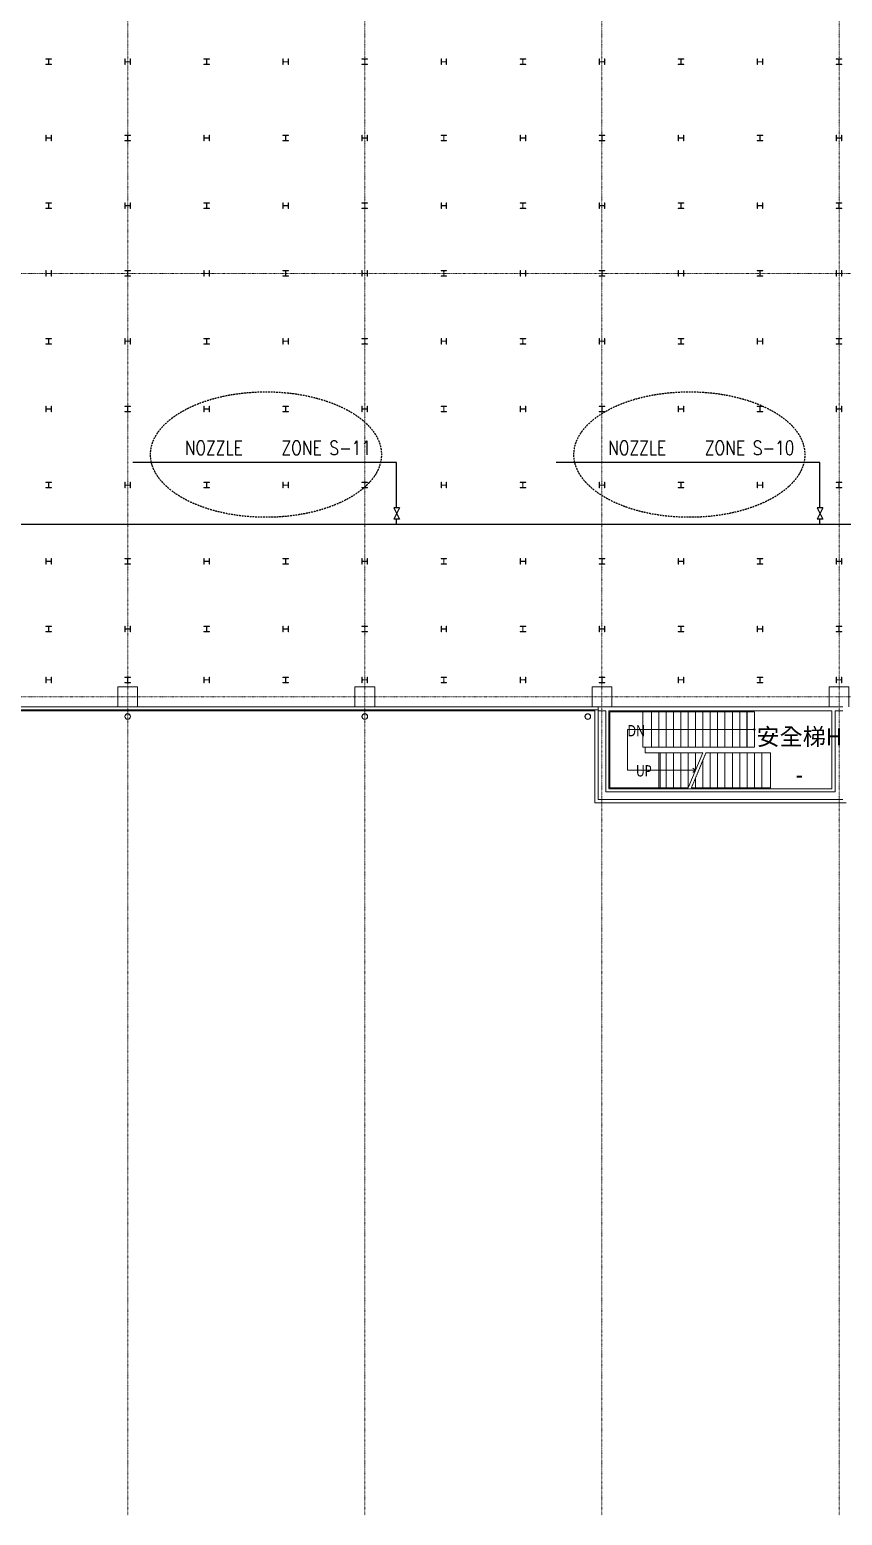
# Model space of a CAD drawing. Extents: x -32000 to 362567, y -29000 to 144214.
# Drawn here: x 48130 to 76915, y -29000 to 23636 of the extents above; entities that cross this region are included whole.
import ezdxf
from ezdxf.enums import TextEntityAlignment as Align

# ---------------------------------------------------------------- set-up
doc = ezdxf.new("R2010")
doc.units = 0
doc.header["$LTSCALE"] = 10
for name, pattern in [('H12PL25$0$JJP_三點線', [0.9, 0.3, -0.15, 0, -0.15, 0, -0.15, 0, -0.15]), ('H12PL25$0$JJP_虛線(退縮線、投影線、地下室範圍、非屬本工程、圖面分區)', [0.45, 0.3, -0.15]), ('H12PL25$0$虛線', [0.846667, 0.423333, -0.423333]), ('XFM1P20-HI FOG-200K$0$HIDDEN', [9.525, 6.35, -3.175])]:
    doc.linetypes.add(name, pattern=pattern)
for name, color, linetype in [('H12PL25$0$A-OBJE-MEP', 252, 'Continuous'), ('H12PL25$0$A-STRS', 252, 'Continuous'), ('H12PL25$0$A-TEXT', 252, 'Continuous'), ('H12PL25$0$A-WALL-EX', 252, 'Continuous'), ('H12PL25$0$A-WALL-IN', 252, 'Continuous'), ('H12PL25$0$A-ZONE', 252, 'Continuous'), ('H12PL25$0$S-COL', 252, 'Continuous'), ('H12PL25$0$S-GRID', 252, 'Continuous'), ('XFM1P20-HI FOG-200K$0$M-CWTR-TEXT', 4, 'Continuous'), ('XFM1P20-HI FOG-200K$0$M-PIPE-CHWR20', 110, 'Continuous'), ('XFM1P20-HI FOG-200K$0$M-PIPE-FITTING', 2, 'Continuous')]:
    doc.layers.add(name, color=color, linetype=linetype)
doc.styles.add('H12PL25$0$Standard', font='', dxfattribs={"width": 0.8})
doc.styles.add('XFM1P20-HI FOG-200K$0$12P7-XCM2P10$0$AA-TXT', font='simplex.shx', dxfattribs={"bigfont": 'china.shx'})
doc.styles.get('H12PL25$0$Standard').set_extended_font_data('Microsoft JhengHei')

# ---------------------------------------------------------------- blocks, each defined once
blk = doc.blocks.new('H12PL25')
at = {"layer": 'H12PL25$0$A-OBJE-MEP', "lineweight": 0, "flags": 128}
for points in [[(51695, -700, 1), (51505, -700, 1)], [(60095, -700, 1), (59905, -700, 1)], [(67995, -700, 1), (67805, -700, 1)]]:
    blk.add_lwpolyline(points, format="xyb", close=True, dxfattribs=at)
at = {"layer": 'H12PL25$0$A-OBJE-MEP', "lineweight": 0}
for centre in [(51600, -700), (60000, -700), (67900, -700)]:
    blk.add_circle(centre, 100, dxfattribs=at)
at = {"layer": 'H12PL25$0$A-STRS', "lineweight": 0}
for p, q in [((68680, -3230), (68680, -530)), ((68680, -530), (69853.32, -530)), ((68680, -3230), (68680, -530)), ((68680, -530), (70160, -530)), ((69853.32, -530), (70160, -530)), ((70160, -530), (73800, -530)), ((70160, -530), (70160, -1780)), ((70160, -530), (70160, -1780)), ((70160, -530), (70160, -1780)), ((70160, -1780), (70160, -530)), ((70160, -530), (70420, -530)), ((70160, -530), (70160, -1780)), ((70420, -530), (70420, -1780)), ((70420, -1780), (70420, -530)), ((70420, -530), (70680, -530)), ((70420, -530), (70420, -1780)), ((70680, -530), (70680, -1780)), ((70680, -1780), (70680, -530)), ((70680, -530), (70940, -530)), ((70680, -530), (70680, -1780)), ((70940, -530), (70940, -1780)), ((70940, -1780), (70940, -530)), ((70940, -530), (71200, -530)), ((70940, -530), (70940, -1780)), ((71200, -530), (71200, -1780)), ((71200, -1780), (71200, -530)), ((71200, -530), (71460, -530)), ((71200, -530), (71200, -1780)), ((71460, -530), (71460, -1780)), ((71460, -1780), (71460, -530)), ((71460, -530), (71720, -530)), ((71460, -530), (71460, -1780)), ((71720, -530), (71720, -1780)), ((71720, -1780), (71720, -530)), ((71720, -530), (71980, -530)), ((71720, -530), (71720, -1780)), ((71980, -530), (71980, -1780)), ((71980, -1780), (71980, -530)), ((71980, -530), (72240, -530)), ((71980, -530), (71980, -1780)), ((72240, -530), (72240, -1780)), ((72240, -1780), (72240, -530)), ((72240, -530), (72500, -530)), ((72240, -530), (72240, -1780)), ((72500, -530), (72500, -1780)), ((72500, -1780), (72500, -530)), ((72500, -530), (72760, -530)), ((72500, -530), (72500, -1780)), ((72760, -530), (72760, -1780)), ((72760, -1780), (72760, -530)), ((72760, -530), (73020, -530)), ((72760, -530), (72760, -1780)), ((73020, -530), (73020, -1780)), ((73020, -1780), (73020, -530)), ((73020, -530), (73280, -530)), ((73020, -530), (73020, -1780)), ((73280, -530), (73280, -1780)), ((73280, -1780), (73280, -530)), ((73280, -530), (73540, -530)), ((73280, -530), (73280, -1780)), ((73540, -530), (73540, -1780)), ((73540, -1780), (73540, -530)), ((73540, -530), (73800, -530)), ((73540, -530), (73540, -1780)), ((73800, -530), (73800, -1780)), ((73800, -530), (73800, -1780)), ((70160, -1155), (69305, -1155)), ((69305, -1155), (69305, -2605)), ((73540, -1155), (70160, -1155)), ((73800, -1155), (73540, -1155)), ((70160, -1780), (69930, -1780)), ((69930, -1780), (69930, -1980)), ((70160, -1780), (69930, -1780)), ((69930, -1780), (69930, -1980)), ((69930, -1980), (70420, -1980)), ((69930, -1980), (70420, -1980)), ((73800, -1780), (70160, -1780)), ((70420, -1780), (70160, -1780)), ((70680, -1780), (70420, -1780)), ((70420, -1980), (71980, -1980)), ((70420, -3230), (70420, -1980)), ((70420, -3230), (70420, -1980)), ((70420, -1980), (70420, -3230)), ((70420, -3230), (70420, -1980)), ((70420, -1980), (70680, -1980)), ((70940, -1780), (70680, -1780)), ((70680, -3230), (70680, -1980)), ((70680, -1980), (70680, -3230)), ((70680, -3230), (70680, -1980)), ((70680, -1980), (70940, -1980)), ((71200, -1780), (70940, -1780)), ((70940, -3230), (70940, -1980)), ((70940, -1980), (70940, -3230)), ((70940, -3230), (70940, -1980)), ((70940, -1980), (71200, -1980)), ((71460, -1780), (71200, -1780)), ((71200, -3230), (71200, -1980)), ((71200, -1980), (71200, -3230)), ((71200, -3230), (71200, -1980)), ((71200, -1980), (71460, -1980)), ((71720, -1780), (71460, -1780)), ((71460, -3230), (71460, -1980)), ((71460, -1980), (71460, -3230)), ((71460, -3230), (71460, -1980)), ((71460, -1980), (71720, -1980)), ((71460, -3230), (71980, -1980)), ((71980, -1780), (71720, -1780)), ((71720, -2605), (71720, -1980)), ((71720, -1980), (71720, -2605)), ((71720, -2605), (71720, -1980)), ((71720, -1980), (71980, -1980)), ((72240, -1780), (71980, -1780)), ((72500, -1780), (72240, -1780)), ((72760, -1780), (72500, -1780)), ((73020, -1780), (72760, -1780)), ((73280, -1780), (73020, -1780)), ((73540, -1780), (73280, -1780)), ((73800, -1780), (73540, -1780)), ((69305, -2605), (70420, -2605)), ((70420, -2605), (71720, -2605)), ((71620, -2530), (71720, -2605)), ((71720, -2605), (71620, -2680)), ((70420, -3230), (68680, -3230)), ((70420, -3230), (68680, -3230)), ((71460, -3230), (70420, -3230)), ((70680, -3230), (70420, -3230)), ((70940, -3230), (70680, -3230)), ((71200, -3230), (70940, -3230)), ((71460, -3230), (71200, -3230))]:
    blk.add_line(p, q, dxfattribs=at)
at = {"layer": 'H12PL25$0$A-STRS', "linetype": 'H12PL25$0$JJP_虛線(退縮線、投影線、地下室範圍、非屬本工程、圖面分區)', "lineweight": 0}
for p, q in [((69853.32, -1780), (69853.32, -530)), ((73535.65, -1780), (73535.65, -530)), ((69930, -1780), (69853.32, -1780)), ((70466.68, -3230), (70466.68, -1980)), ((71568.31, -3230), (72088.31, -1980)), ((72088.31, -1980), (72240, -1980)), ((72240, -3230), (72240, -1980)), ((72240, -1980), (72240, -3230)), ((72240, -3230), (72240, -1980)), ((72240, -1980), (72500, -1980)), ((72500, -3230), (72500, -1980)), ((72500, -1980), (72500, -3230)), ((72500, -3230), (72500, -1980)), ((72500, -1980), (72760, -1980)), ((72760, -3230), (72760, -1980)), ((72760, -1980), (72760, -3230)), ((72760, -3230), (72760, -1980)), ((72760, -1980), (73020, -1980)), ((73020, -3230), (73020, -1980)), ((73020, -1980), (73020, -3230)), ((73020, -3230), (73020, -1980)), ((73020, -1980), (73280, -1980)), ((73280, -3230), (73280, -1980)), ((73280, -1980), (73280, -3230)), ((73280, -3230), (73280, -1980)), ((73280, -1980), (73540, -1980)), ((73540, -3230), (73540, -1980)), ((73540, -1980), (73540, -3230)), ((73540, -3230), (73540, -1980)), ((73540, -1980), (73800, -1980)), ((73800, -3230), (73800, -1980)), ((73800, -1980), (73800, -3230)), ((73800, -3230), (73800, -1980)), ((73800, -1980), (74060, -1980)), ((74060, -1980), (74366.68, -1980)), ((74060, -3230), (74060, -1980)), ((74060, -1980), (74060, -3230)), ((74366.68, -1980), (74366.68, -3230)), ((71980, -3230), (71980, -2240.36)), ((71980, -2240.36), (71980, -3230)), ((71980, -3230), (71980, -2240.36)), ((71720, -3230), (71720, -2865.36)), ((71720, -2865.36), (71720, -3230)), ((71720, -3230), (71720, -2865.36)), ((71720, -3230), (71568.31, -3230)), ((71980, -3230), (71720, -3230)), ((72240, -3230), (71980, -3230)), ((72500, -3230), (72240, -3230)), ((72760, -3230), (72500, -3230)), ((73020, -3230), (72760, -3230)), ((73280, -3230), (73020, -3230)), ((73540, -3230), (73280, -3230)), ((73800, -3230), (73540, -3230)), ((74060, -3230), (73800, -3230)), ((74366.68, -3230), (74060, -3230))]:
    blk.add_line(p, q, dxfattribs=at)
at = {"layer": 'H12PL25$0$A-STRS', "linetype": 'H12PL25$0$虛線', "lineweight": 0}
for p, q in [((72088.31, -1980), (74060, -1980)), ((74060, -3230), (71568.31, -3230))]:
    blk.add_line(p, q, dxfattribs=at)
at = {"layer": 'H12PL25$0$A-STRS', "lineweight": 0, "flags": 128}
blk.add_lwpolyline([(73800, -1180, -1), (73800, -1130, -1)], format="xyb", close=True, dxfattribs=at)
at = {"layer": 'H12PL25$0$A-WALL-EX', "lineweight": 0}
for p, q in [((68150, -465), (18000, -465)), ((68270, -350), (68150, -350)), ((68270, -350), (68150, -350)), ((68150, -465), (68270, -465)), ((68150, -465), (68270, -465)), ((68270, -465), (68270, -350))]:
    blk.add_line(p, q, dxfattribs=at)
at = {"layer": 'H12PL25$0$A-WALL-EX', "lineweight": 0, "flags": 128}
for points in [[(68150, -350), (18000, -350)], [(18000, -500), (68150, -500)], [(18000, -500), (68150, -500)], [(18000, -500), (68150, -500)], [(18000, -500), (68150, -500)], [(68150, -350), (68270, -350)], [(68150, -500), (68150, -465)], [(68150, -465), (68150, -3640)], [(68270, -3640), (68270, -350)], [(68150, -3760), (68150, -3640)], [(76930, -3640), (68270, -3640)], [(68150, -3760), (77050, -3760)]]:
    blk.add_lwpolyline(points, dxfattribs=at)
at = {"layer": 'H12PL25$0$A-WALL-IN', "lineweight": 0, "flags": 128}
for points in [[(68270, -350), (68270, -500)], [(68270, -500), (68537, -500)], [(68537, -500), (68537, -3372.5)], [(68650, -3259.5), (68650, -500)], [(68650, -500), (76549.5, -500)], [(76450, -350), (68750, -350)], [(76549.5, -500), (76549.5, -3259.5)], [(76662.5, -3372.5), (76662.5, -500)], [(76662.5, -500), (76930, -500)], [(68537, -3372.5), (68650, -3372.5)], [(76549.5, -3259.5), (68650, -3259.5)], [(68650, -3372.5), (76549.5, -3372.5)], [(76662.5, -3372.5), (76549.5, -3372.5)]]:
    blk.add_lwpolyline(points, dxfattribs=at)
at = {"layer": 'H12PL25$0$S-COL', "lineweight": 0, "flags": 128}
for points in [[(48900, 22400), (48900, 22412), (48817, 22412, -0.41421356), (48804, 22425), (48804, 22575, -0.41421356), (48817, 22588), (48900, 22588), (48900, 22600), (48700, 22600), (48700, 22588), (48783, 22588, -0.41421356), (48796, 22575), (48796, 22425, -0.41421356), (48783, 22412), (48700, 22412), (48700, 22400)], [(51700, 22600), (51688, 22600), (51688, 22517, -0.41421356), (51675, 22504), (51525, 22504, -0.41421356), (51512, 22517), (51512, 22600), (51500, 22600), (51500, 22400), (51512, 22400), (51512, 22483, -0.41421356), (51525, 22496), (51675, 22496, -0.41421356), (51688, 22483), (51688, 22400), (51700, 22400)], [(54500, 22400), (54500, 22412), (54417, 22412, -0.41421356), (54404, 22425), (54404, 22575, -0.41421356), (54417, 22588), (54500, 22588), (54500, 22600), (54300, 22600), (54300, 22588), (54383, 22588, -0.41421356), (54396, 22575), (54396, 22425, -0.41421356), (54383, 22412), (54300, 22412), (54300, 22400)], [(57300, 22600), (57288, 22600), (57288, 22517, -0.41421356), (57275, 22504), (57125, 22504, -0.41421356), (57112, 22517), (57112, 22600), (57100, 22600), (57100, 22400), (57112, 22400), (57112, 22483, -0.41421356), (57125, 22496), (57275, 22496, -0.41421356), (57288, 22483), (57288, 22400), (57300, 22400)], [(60100, 22400), (60100, 22412), (60017, 22412, -0.41421356), (60004, 22425), (60004, 22575, -0.41421356), (60017, 22588), (60100, 22588), (60100, 22600), (59900, 22600), (59900, 22588), (59983, 22588, -0.41421356), (59996, 22575), (59996, 22425, -0.41421356), (59983, 22412), (59900, 22412), (59900, 22400)], [(62900, 22600), (62888, 22600), (62888, 22517, -0.41421356), (62875, 22504), (62725, 22504, -0.41421356), (62712, 22517), (62712, 22600), (62700, 22600), (62700, 22400), (62712, 22400), (62712, 22483, -0.41421356), (62725, 22496), (62875, 22496, -0.41421356), (62888, 22483), (62888, 22400), (62900, 22400)], [(65700, 22400), (65700, 22412), (65617, 22412, -0.41421356), (65604, 22425), (65604, 22575, -0.41421356), (65617, 22588), (65700, 22588), (65700, 22600), (65500, 22600), (65500, 22588), (65583, 22588, -0.41421356), (65596, 22575), (65596, 22425, -0.41421356), (65583, 22412), (65500, 22412), (65500, 22400)], [(68500, 22600), (68488, 22600), (68488, 22517, -0.41421356), (68475, 22504), (68325, 22504, -0.41421356), (68312, 22517), (68312, 22600), (68300, 22600), (68300, 22400), (68312, 22400), (68312, 22483, -0.41421356), (68325, 22496), (68475, 22496, -0.41421356), (68488, 22483), (68488, 22400), (68500, 22400)], [(71300, 22400), (71300, 22412), (71217, 22412, -0.41421356), (71204, 22425), (71204, 22575, -0.41421356), (71217, 22588), (71300, 22588), (71300, 22600), (71100, 22600), (71100, 22588), (71183, 22588, -0.41421356), (71196, 22575), (71196, 22425, -0.41421356), (71183, 22412), (71100, 22412), (71100, 22400)], [(74100, 22600), (74088, 22600), (74088, 22517, -0.41421356), (74075, 22504), (73925, 22504, -0.41421356), (73912, 22517), (73912, 22600), (73900, 22600), (73900, 22400), (73912, 22400), (73912, 22483, -0.41421356), (73925, 22496), (74075, 22496, -0.41421356), (74088, 22483), (74088, 22400), (74100, 22400)], [(76900, 22400), (76900, 22412), (76817, 22412, -0.41421356), (76804, 22425), (76804, 22575, -0.41421356), (76817, 22588), (76900, 22588), (76900, 22600), (76700, 22600), (76700, 22588), (76783, 22588, -0.41421356), (76796, 22575), (76796, 22425, -0.41421356), (76783, 22412), (76700, 22412), (76700, 22400)], [(48900, 19900), (48888, 19900), (48888, 19817, -0.41421356), (48875, 19804), (48725, 19804, -0.41421356), (48712, 19817), (48712, 19900), (48700, 19900), (48700, 19700), (48712, 19700), (48712, 19783, -0.41421356), (48725, 19796), (48875, 19796, -0.41421356), (48888, 19783), (48888, 19700), (48900, 19700)], [(51700, 19700), (51700, 19712), (51617, 19712, -0.41421356), (51604, 19725), (51604, 19875, -0.41421356), (51617, 19888), (51700, 19888), (51700, 19900), (51500, 19900), (51500, 19888), (51583, 19888, -0.41421356), (51596, 19875), (51596, 19725, -0.41421356), (51583, 19712), (51500, 19712), (51500, 19700)], [(54500, 19900), (54488, 19900), (54488, 19817, -0.41421356), (54475, 19804), (54325, 19804, -0.41421356), (54312, 19817), (54312, 19900), (54300, 19900), (54300, 19700), (54312, 19700), (54312, 19783, -0.41421356), (54325, 19796), (54475, 19796, -0.41421356), (54488, 19783), (54488, 19700), (54500, 19700)], [(57300, 19700), (57300, 19712), (57217, 19712, -0.41421356), (57204, 19725), (57204, 19875, -0.41421356), (57217, 19888), (57300, 19888), (57300, 19900), (57100, 19900), (57100, 19888), (57183, 19888, -0.41421356), (57196, 19875), (57196, 19725, -0.41421356), (57183, 19712), (57100, 19712), (57100, 19700)], [(60100, 19900), (60088, 19900), (60088, 19817, -0.41421356), (60075, 19804), (59925, 19804, -0.41421356), (59912, 19817), (59912, 19900), (59900, 19900), (59900, 19700), (59912, 19700), (59912, 19783, -0.41421356), (59925, 19796), (60075, 19796, -0.41421356), (60088, 19783), (60088, 19700), (60100, 19700)], [(62900, 19700), (62900, 19712), (62817, 19712, -0.41421356), (62804, 19725), (62804, 19875, -0.41421356), (62817, 19888), (62900, 19888), (62900, 19900), (62700, 19900), (62700, 19888), (62783, 19888, -0.41421356), (62796, 19875), (62796, 19725, -0.41421356), (62783, 19712), (62700, 19712), (62700, 19700)], [(65700, 19900), (65688, 19900), (65688, 19817, -0.41421356), (65675, 19804), (65525, 19804, -0.41421356), (65512, 19817), (65512, 19900), (65500, 19900), (65500, 19700), (65512, 19700), (65512, 19783, -0.41421356), (65525, 19796), (65675, 19796, -0.41421356), (65688, 19783), (65688, 19700), (65700, 19700)], [(68500, 19700), (68500, 19712), (68417, 19712, -0.41421356), (68404, 19725), (68404, 19875, -0.41421356), (68417, 19888), (68500, 19888), (68500, 19900), (68300, 19900), (68300, 19888), (68383, 19888, -0.41421356), (68396, 19875), (68396, 19725, -0.41421356), (68383, 19712), (68300, 19712), (68300, 19700)], [(71300, 19900), (71288, 19900), (71288, 19817, -0.41421356), (71275, 19804), (71125, 19804, -0.41421356), (71112, 19817), (71112, 19900), (71100, 19900), (71100, 19700), (71112, 19700), (71112, 19783, -0.41421356), (71125, 19796), (71275, 19796, -0.41421356), (71288, 19783), (71288, 19700), (71300, 19700)], [(74100, 19700), (74100, 19712), (74017, 19712, -0.41421356), (74004, 19725), (74004, 19875, -0.41421356), (74017, 19888), (74100, 19888), (74100, 19900), (73900, 19900), (73900, 19888), (73983, 19888, -0.41421356), (73996, 19875), (73996, 19725, -0.41421356), (73983, 19712), (73900, 19712), (73900, 19700)], [(76900, 19900), (76888, 19900), (76888, 19817, -0.41421356), (76875, 19804), (76725, 19804, -0.41421356), (76712, 19817), (76712, 19900), (76700, 19900), (76700, 19700), (76712, 19700), (76712, 19783, -0.41421356), (76725, 19796), (76875, 19796, -0.41421356), (76888, 19783), (76888, 19700), (76900, 19700)], [(48900, 17300), (48900, 17312), (48817, 17312, -0.41421356), (48804, 17325), (48804, 17475, -0.41421356), (48817, 17488), (48900, 17488), (48900, 17500), (48700, 17500), (48700, 17488), (48783, 17488, -0.41421356), (48796, 17475), (48796, 17325, -0.41421356), (48783, 17312), (48700, 17312), (48700, 17300)], [(51700, 17500), (51688, 17500), (51688, 17417, -0.41421356), (51675, 17404), (51525, 17404, -0.41421356), (51512, 17417), (51512, 17500), (51500, 17500), (51500, 17300), (51512, 17300), (51512, 17383, -0.41421356), (51525, 17396), (51675, 17396, -0.41421356), (51688, 17383), (51688, 17300), (51700, 17300)], [(54500, 17300), (54500, 17312), (54417, 17312, -0.41421356), (54404, 17325), (54404, 17475, -0.41421356), (54417, 17488), (54500, 17488), (54500, 17500), (54300, 17500), (54300, 17488), (54383, 17488, -0.41421356), (54396, 17475), (54396, 17325, -0.41421356), (54383, 17312), (54300, 17312), (54300, 17300)], [(57300, 17500), (57288, 17500), (57288, 17417, -0.41421356), (57275, 17404), (57125, 17404, -0.41421356), (57112, 17417), (57112, 17500), (57100, 17500), (57100, 17300), (57112, 17300), (57112, 17383, -0.41421356), (57125, 17396), (57275, 17396, -0.41421356), (57288, 17383), (57288, 17300), (57300, 17300)], [(60100, 17300), (60100, 17312), (60017, 17312, -0.41421356), (60004, 17325), (60004, 17475, -0.41421356), (60017, 17488), (60100, 17488), (60100, 17500), (59900, 17500), (59900, 17488), (59983, 17488, -0.41421356), (59996, 17475), (59996, 17325, -0.41421356), (59983, 17312), (59900, 17312), (59900, 17300)], [(62900, 17500), (62888, 17500), (62888, 17417, -0.41421356), (62875, 17404), (62725, 17404, -0.41421356), (62712, 17417), (62712, 17500), (62700, 17500), (62700, 17300), (62712, 17300), (62712, 17383, -0.41421356), (62725, 17396), (62875, 17396, -0.41421356), (62888, 17383), (62888, 17300), (62900, 17300)], [(65700, 17300), (65700, 17312), (65617, 17312, -0.41421356), (65604, 17325), (65604, 17475, -0.41421356), (65617, 17488), (65700, 17488), (65700, 17500), (65500, 17500), (65500, 17488), (65583, 17488, -0.41421356), (65596, 17475), (65596, 17325, -0.41421356), (65583, 17312), (65500, 17312), (65500, 17300)], [(68500, 17500), (68488, 17500), (68488, 17417, -0.41421356), (68475, 17404), (68325, 17404, -0.41421356), (68312, 17417), (68312, 17500), (68300, 17500), (68300, 17300), (68312, 17300), (68312, 17383, -0.41421356), (68325, 17396), (68475, 17396, -0.41421356), (68488, 17383), (68488, 17300), (68500, 17300)], [(71300, 17300), (71300, 17312), (71217, 17312, -0.41421356), (71204, 17325), (71204, 17475, -0.41421356), (71217, 17488), (71300, 17488), (71300, 17500), (71100, 17500), (71100, 17488), (71183, 17488, -0.41421356), (71196, 17475), (71196, 17325, -0.41421356), (71183, 17312), (71100, 17312), (71100, 17300)], [(74100, 17500), (74088, 17500), (74088, 17417, -0.41421356), (74075, 17404), (73925, 17404, -0.41421356), (73912, 17417), (73912, 17500), (73900, 17500), (73900, 17300), (73912, 17300), (73912, 17383, -0.41421356), (73925, 17396), (74075, 17396, -0.41421356), (74088, 17383), (74088, 17300), (74100, 17300)], [(76900, 17300), (76900, 17312), (76817, 17312, -0.41421356), (76804, 17325), (76804, 17475, -0.41421356), (76817, 17488), (76900, 17488), (76900, 17500), (76700, 17500), (76700, 17488), (76783, 17488, -0.41421356), (76796, 17475), (76796, 17325, -0.41421356), (76783, 17312), (76700, 17312), (76700, 17300)], [(48900, 15100), (48888, 15100), (48888, 15017, -0.41421356), (48875, 15004), (48725, 15004, -0.41421356), (48712, 15017), (48712, 15100), (48700, 15100), (48700, 14900), (48712, 14900), (48712, 14983, -0.41421356), (48725, 14996), (48875, 14996, -0.41421356), (48888, 14983), (48888, 14900), (48900, 14900)], [(51700, 14900), (51700, 14912), (51617, 14912, -0.41421356), (51604, 14925), (51604, 15075, -0.41421356), (51617, 15088), (51700, 15088), (51700, 15100), (51500, 15100), (51500, 15088), (51583, 15088, -0.41421356), (51596, 15075), (51596, 14925, -0.41421356), (51583, 14912), (51500, 14912), (51500, 14900)], [(54500, 15100), (54488, 15100), (54488, 15017, -0.41421356), (54475, 15004), (54325, 15004, -0.41421356), (54312, 15017), (54312, 15100), (54300, 15100), (54300, 14900), (54312, 14900), (54312, 14983, -0.41421356), (54325, 14996), (54475, 14996, -0.41421356), (54488, 14983), (54488, 14900), (54500, 14900)], [(57300, 14900), (57300, 14912), (57217, 14912, -0.41421356), (57204, 14925), (57204, 15075, -0.41421356), (57217, 15088), (57300, 15088), (57300, 15100), (57100, 15100), (57100, 15088), (57183, 15088, -0.41421356), (57196, 15075), (57196, 14925, -0.41421356), (57183, 14912), (57100, 14912), (57100, 14900)], [(60100, 15100), (60088, 15100), (60088, 15017, -0.41421356), (60075, 15004), (59925, 15004, -0.41421356), (59912, 15017), (59912, 15100), (59900, 15100), (59900, 14900), (59912, 14900), (59912, 14983, -0.41421356), (59925, 14996), (60075, 14996, -0.41421356), (60088, 14983), (60088, 14900), (60100, 14900)], [(62900, 14900), (62900, 14912), (62817, 14912, -0.41421356), (62804, 14925), (62804, 15075, -0.41421356), (62817, 15088), (62900, 15088), (62900, 15100), (62700, 15100), (62700, 15088), (62783, 15088, -0.41421356), (62796, 15075), (62796, 14925, -0.41421356), (62783, 14912), (62700, 14912), (62700, 14900)], [(65700, 15100), (65688, 15100), (65688, 15017, -0.41421356), (65675, 15004), (65525, 15004, -0.41421356), (65512, 15017), (65512, 15100), (65500, 15100), (65500, 14900), (65512, 14900), (65512, 14983, -0.41421356), (65525, 14996), (65675, 14996, -0.41421356), (65688, 14983), (65688, 14900), (65700, 14900)], [(68500, 14900), (68500, 14912), (68417, 14912, -0.41421356), (68404, 14925), (68404, 15075, -0.41421356), (68417, 15088), (68500, 15088), (68500, 15100), (68300, 15100), (68300, 15088), (68383, 15088, -0.41421356), (68396, 15075), (68396, 14925, -0.41421356), (68383, 14912), (68300, 14912), (68300, 14900)], [(71300, 15100), (71288, 15100), (71288, 15017, -0.41421356), (71275, 15004), (71125, 15004, -0.41421356), (71112, 15017), (71112, 15100), (71100, 15100), (71100, 14900), (71112, 14900), (71112, 14983, -0.41421356), (71125, 14996), (71275, 14996, -0.41421356), (71288, 14983), (71288, 14900), (71300, 14900)], [(74100, 14900), (74100, 14912), (74017, 14912, -0.41421356), (74004, 14925), (74004, 15075, -0.41421356), (74017, 15088), (74100, 15088), (74100, 15100), (73900, 15100), (73900, 15088), (73983, 15088, -0.41421356), (73996, 15075), (73996, 14925, -0.41421356), (73983, 14912), (73900, 14912), (73900, 14900)], [(76900, 15100), (76888, 15100), (76888, 15017, -0.41421356), (76875, 15004), (76725, 15004, -0.41421356), (76712, 15017), (76712, 15100), (76700, 15100), (76700, 14900), (76712, 14900), (76712, 14983, -0.41421356), (76725, 14996), (76875, 14996, -0.41421356), (76888, 14983), (76888, 14900), (76900, 14900)], [(48900, 12500), (48900, 12512), (48817, 12512, -0.41421356), (48804, 12525), (48804, 12675, -0.41421356), (48817, 12688), (48900, 12688), (48900, 12700), (48700, 12700), (48700, 12688), (48783, 12688, -0.41421356), (48796, 12675), (48796, 12525, -0.41421356), (48783, 12512), (48700, 12512), (48700, 12500)], [(51700, 12700), (51688, 12700), (51688, 12617, -0.41421356), (51675, 12604), (51525, 12604, -0.41421356), (51512, 12617), (51512, 12700), (51500, 12700), (51500, 12500), (51512, 12500), (51512, 12583, -0.41421356), (51525, 12596), (51675, 12596, -0.41421356), (51688, 12583), (51688, 12500), (51700, 12500)], [(54500, 12500), (54500, 12512), (54417, 12512, -0.41421356), (54404, 12525), (54404, 12675, -0.41421356), (54417, 12688), (54500, 12688), (54500, 12700), (54300, 12700), (54300, 12688), (54383, 12688, -0.41421356), (54396, 12675), (54396, 12525, -0.41421356), (54383, 12512), (54300, 12512), (54300, 12500)], [(57300, 12700), (57288, 12700), (57288, 12617, -0.41421356), (57275, 12604), (57125, 12604, -0.41421356), (57112, 12617), (57112, 12700), (57100, 12700), (57100, 12500), (57112, 12500), (57112, 12583, -0.41421356), (57125, 12596), (57275, 12596, -0.41421356), (57288, 12583), (57288, 12500), (57300, 12500)], [(60100, 12500), (60100, 12512), (60017, 12512, -0.41421356), (60004, 12525), (60004, 12675, -0.41421356), (60017, 12688), (60100, 12688), (60100, 12700), (59900, 12700), (59900, 12688), (59983, 12688, -0.41421356), (59996, 12675), (59996, 12525, -0.41421356), (59983, 12512), (59900, 12512), (59900, 12500)], [(62900, 12700), (62888, 12700), (62888, 12617, -0.41421356), (62875, 12604), (62725, 12604, -0.41421356), (62712, 12617), (62712, 12700), (62700, 12700), (62700, 12500), (62712, 12500), (62712, 12583, -0.41421356), (62725, 12596), (62875, 12596, -0.41421356), (62888, 12583), (62888, 12500), (62900, 12500)], [(65700, 12500), (65700, 12512), (65617, 12512, -0.41421356), (65604, 12525), (65604, 12675, -0.41421356), (65617, 12688), (65700, 12688), (65700, 12700), (65500, 12700), (65500, 12688), (65583, 12688, -0.41421356), (65596, 12675), (65596, 12525, -0.41421356), (65583, 12512), (65500, 12512), (65500, 12500)], [(68500, 12700), (68488, 12700), (68488, 12617, -0.41421356), (68475, 12604), (68325, 12604, -0.41421356), (68312, 12617), (68312, 12700), (68300, 12700), (68300, 12500), (68312, 12500), (68312, 12583, -0.41421356), (68325, 12596), (68475, 12596, -0.41421356), (68488, 12583), (68488, 12500), (68500, 12500)], [(71300, 12500), (71300, 12512), (71217, 12512, -0.41421356), (71204, 12525), (71204, 12675, -0.41421356), (71217, 12688), (71300, 12688), (71300, 12700), (71100, 12700), (71100, 12688), (71183, 12688, -0.41421356), (71196, 12675), (71196, 12525, -0.41421356), (71183, 12512), (71100, 12512), (71100, 12500)], [(74100, 12700), (74088, 12700), (74088, 12617, -0.41421356), (74075, 12604), (73925, 12604, -0.41421356), (73912, 12617), (73912, 12700), (73900, 12700), (73900, 12500), (73912, 12500), (73912, 12583, -0.41421356), (73925, 12596), (74075, 12596, -0.41421356), (74088, 12583), (74088, 12500), (74100, 12500)], [(76900, 12500), (76900, 12512), (76817, 12512, -0.41421356), (76804, 12525), (76804, 12675, -0.41421356), (76817, 12688), (76900, 12688), (76900, 12700), (76700, 12700), (76700, 12688), (76783, 12688, -0.41421356), (76796, 12675), (76796, 12525, -0.41421356), (76783, 12512), (76700, 12512), (76700, 12500)], [(48900, 10300), (48888, 10300), (48888, 10217, -0.41421356), (48875, 10204), (48725, 10204, -0.41421356), (48712, 10217), (48712, 10300), (48700, 10300), (48700, 10100), (48712, 10100), (48712, 10183, -0.41421356), (48725, 10196), (48875, 10196, -0.41421356), (48888, 10183), (48888, 10100), (48900, 10100)], [(51700, 10100), (51700, 10112), (51617, 10112, -0.41421356), (51604, 10125), (51604, 10275, -0.41421356), (51617, 10288), (51700, 10288), (51700, 10300), (51500, 10300), (51500, 10288), (51583, 10288, -0.41421356), (51596, 10275), (51596, 10125, -0.41421356), (51583, 10112), (51500, 10112), (51500, 10100)], [(54500, 10300), (54488, 10300), (54488, 10217, -0.41421356), (54475, 10204), (54325, 10204, -0.41421356), (54312, 10217), (54312, 10300), (54300, 10300), (54300, 10100), (54312, 10100), (54312, 10183, -0.41421356), (54325, 10196), (54475, 10196, -0.41421356), (54488, 10183), (54488, 10100), (54500, 10100)], [(57300, 10100), (57300, 10112), (57217, 10112, -0.41421356), (57204, 10125), (57204, 10275, -0.41421356), (57217, 10288), (57300, 10288), (57300, 10300), (57100, 10300), (57100, 10288), (57183, 10288, -0.41421356), (57196, 10275), (57196, 10125, -0.41421356), (57183, 10112), (57100, 10112), (57100, 10100)], [(60100, 10300), (60088, 10300), (60088, 10217, -0.41421356), (60075, 10204), (59925, 10204, -0.41421356), (59912, 10217), (59912, 10300), (59900, 10300), (59900, 10100), (59912, 10100), (59912, 10183, -0.41421356), (59925, 10196), (60075, 10196, -0.41421356), (60088, 10183), (60088, 10100), (60100, 10100)], [(62900, 10100), (62900, 10112), (62817, 10112, -0.41421356), (62804, 10125), (62804, 10275, -0.41421356), (62817, 10288), (62900, 10288), (62900, 10300), (62700, 10300), (62700, 10288), (62783, 10288, -0.41421356), (62796, 10275), (62796, 10125, -0.41421356), (62783, 10112), (62700, 10112), (62700, 10100)], [(65700, 10300), (65688, 10300), (65688, 10217, -0.41421356), (65675, 10204), (65525, 10204, -0.41421356), (65512, 10217), (65512, 10300), (65500, 10300), (65500, 10100), (65512, 10100), (65512, 10183, -0.41421356), (65525, 10196), (65675, 10196, -0.41421356), (65688, 10183), (65688, 10100), (65700, 10100)], [(68500, 10100), (68500, 10112), (68417, 10112, -0.41421356), (68404, 10125), (68404, 10275, -0.41421356), (68417, 10288), (68500, 10288), (68500, 10300), (68300, 10300), (68300, 10288), (68383, 10288, -0.41421356), (68396, 10275), (68396, 10125, -0.41421356), (68383, 10112), (68300, 10112), (68300, 10100)], [(71300, 10300), (71288, 10300), (71288, 10217, -0.41421356), (71275, 10204), (71125, 10204, -0.41421356), (71112, 10217), (71112, 10300), (71100, 10300), (71100, 10100), (71112, 10100), (71112, 10183, -0.41421356), (71125, 10196), (71275, 10196, -0.41421356), (71288, 10183), (71288, 10100), (71300, 10100)], [(74100, 10100), (74100, 10112), (74017, 10112, -0.41421356), (74004, 10125), (74004, 10275, -0.41421356), (74017, 10288), (74100, 10288), (74100, 10300), (73900, 10300), (73900, 10288), (73983, 10288, -0.41421356), (73996, 10275), (73996, 10125, -0.41421356), (73983, 10112), (73900, 10112), (73900, 10100)], [(76900, 10300), (76888, 10300), (76888, 10217, -0.41421356), (76875, 10204), (76725, 10204, -0.41421356), (76712, 10217), (76712, 10300), (76700, 10300), (76700, 10100), (76712, 10100), (76712, 10183, -0.41421356), (76725, 10196), (76875, 10196, -0.41421356), (76888, 10183), (76888, 10100), (76900, 10100)], [(48900, 7400), (48900, 7412), (48817, 7412, -0.41421356), (48804, 7425), (48804, 7575, -0.41421356), (48817, 7588), (48900, 7588), (48900, 7600), (48700, 7600), (48700, 7588), (48783, 7588, -0.41421356), (48796, 7575), (48796, 7425, -0.41421356), (48783, 7412), (48700, 7412), (48700, 7400)], [(51700, 7600), (51688, 7600), (51688, 7517, -0.41421356), (51675, 7504), (51525, 7504, -0.41421356), (51512, 7517), (51512, 7600), (51500, 7600), (51500, 7400), (51512, 7400), (51512, 7483, -0.41421356), (51525, 7496), (51675, 7496, -0.41421356), (51688, 7483), (51688, 7400), (51700, 7400)], [(54500, 7400), (54500, 7412), (54417, 7412, -0.41421356), (54404, 7425), (54404, 7575, -0.41421356), (54417, 7588), (54500, 7588), (54500, 7600), (54300, 7600), (54300, 7588), (54383, 7588, -0.41421356), (54396, 7575), (54396, 7425, -0.41421356), (54383, 7412), (54300, 7412), (54300, 7400)], [(57300, 7600), (57288, 7600), (57288, 7517, -0.41421356), (57275, 7504), (57125, 7504, -0.41421356), (57112, 7517), (57112, 7600), (57100, 7600), (57100, 7400), (57112, 7400), (57112, 7483, -0.41421356), (57125, 7496), (57275, 7496, -0.41421356), (57288, 7483), (57288, 7400), (57300, 7400)], [(60100, 7400), (60100, 7412), (60017, 7412, -0.41421356), (60004, 7425), (60004, 7575, -0.41421356), (60017, 7588), (60100, 7588), (60100, 7600), (59900, 7600), (59900, 7588), (59983, 7588, -0.41421356), (59996, 7575), (59996, 7425, -0.41421356), (59983, 7412), (59900, 7412), (59900, 7400)], [(62900, 7600), (62888, 7600), (62888, 7517, -0.41421356), (62875, 7504), (62725, 7504, -0.41421356), (62712, 7517), (62712, 7600), (62700, 7600), (62700, 7400), (62712, 7400), (62712, 7483, -0.41421356), (62725, 7496), (62875, 7496, -0.41421356), (62888, 7483), (62888, 7400), (62900, 7400)], [(65700, 7400), (65700, 7412), (65617, 7412, -0.41421356), (65604, 7425), (65604, 7575, -0.41421356), (65617, 7588), (65700, 7588), (65700, 7600), (65500, 7600), (65500, 7588), (65583, 7588, -0.41421356), (65596, 7575), (65596, 7425, -0.41421356), (65583, 7412), (65500, 7412), (65500, 7400)], [(68500, 7600), (68488, 7600), (68488, 7517, -0.41421356), (68475, 7504), (68325, 7504, -0.41421356), (68312, 7517), (68312, 7600), (68300, 7600), (68300, 7400), (68312, 7400), (68312, 7483, -0.41421356), (68325, 7496), (68475, 7496, -0.41421356), (68488, 7483), (68488, 7400), (68500, 7400)], [(71300, 7400), (71300, 7412), (71217, 7412, -0.41421356), (71204, 7425), (71204, 7575, -0.41421356), (71217, 7588), (71300, 7588), (71300, 7600), (71100, 7600), (71100, 7588), (71183, 7588, -0.41421356), (71196, 7575), (71196, 7425, -0.41421356), (71183, 7412), (71100, 7412), (71100, 7400)], [(74100, 7600), (74088, 7600), (74088, 7517, -0.41421356), (74075, 7504), (73925, 7504, -0.41421356), (73912, 7517), (73912, 7600), (73900, 7600), (73900, 7400), (73912, 7400), (73912, 7483, -0.41421356), (73925, 7496), (74075, 7496, -0.41421356), (74088, 7483), (74088, 7400), (74100, 7400)], [(76900, 7400), (76900, 7412), (76817, 7412, -0.41421356), (76804, 7425), (76804, 7575, -0.41421356), (76817, 7588), (76900, 7588), (76900, 7600), (76700, 7600), (76700, 7588), (76783, 7588, -0.41421356), (76796, 7575), (76796, 7425, -0.41421356), (76783, 7412), (76700, 7412), (76700, 7400)], [(48900, 4900), (48888, 4900), (48888, 4817, -0.41421356), (48875, 4804), (48725, 4804, -0.41421356), (48712, 4817), (48712, 4900), (48700, 4900), (48700, 4700), (48712, 4700), (48712, 4783, -0.41421356), (48725, 4796), (48875, 4796, -0.41421356), (48888, 4783), (48888, 4700), (48900, 4700)], [(51700, 4700), (51700, 4712), (51617, 4712, -0.41421356), (51604, 4725), (51604, 4875, -0.41421356), (51617, 4888), (51700, 4888), (51700, 4900), (51500, 4900), (51500, 4888), (51583, 4888, -0.41421356), (51596, 4875), (51596, 4725, -0.41421356), (51583, 4712), (51500, 4712), (51500, 4700)], [(54500, 4900), (54488, 4900), (54488, 4817, -0.41421356), (54475, 4804), (54325, 4804, -0.41421356), (54312, 4817), (54312, 4900), (54300, 4900), (54300, 4700), (54312, 4700), (54312, 4783, -0.41421356), (54325, 4796), (54475, 4796, -0.41421356), (54488, 4783), (54488, 4700), (54500, 4700)], [(57300, 4700), (57300, 4712), (57217, 4712, -0.41421356), (57204, 4725), (57204, 4875, -0.41421356), (57217, 4888), (57300, 4888), (57300, 4900), (57100, 4900), (57100, 4888), (57183, 4888, -0.41421356), (57196, 4875), (57196, 4725, -0.41421356), (57183, 4712), (57100, 4712), (57100, 4700)], [(60100, 4900), (60088, 4900), (60088, 4817, -0.41421356), (60075, 4804), (59925, 4804, -0.41421356), (59912, 4817), (59912, 4900), (59900, 4900), (59900, 4700), (59912, 4700), (59912, 4783, -0.41421356), (59925, 4796), (60075, 4796, -0.41421356), (60088, 4783), (60088, 4700), (60100, 4700)], [(62900, 4700), (62900, 4712), (62817, 4712, -0.41421356), (62804, 4725), (62804, 4875, -0.41421356), (62817, 4888), (62900, 4888), (62900, 4900), (62700, 4900), (62700, 4888), (62783, 4888, -0.41421356), (62796, 4875), (62796, 4725, -0.41421356), (62783, 4712), (62700, 4712), (62700, 4700)], [(65700, 4900), (65688, 4900), (65688, 4817, -0.41421356), (65675, 4804), (65525, 4804, -0.41421356), (65512, 4817), (65512, 4900), (65500, 4900), (65500, 4700), (65512, 4700), (65512, 4783, -0.41421356), (65525, 4796), (65675, 4796, -0.41421356), (65688, 4783), (65688, 4700), (65700, 4700)], [(68500, 4700), (68500, 4712), (68417, 4712, -0.41421356), (68404, 4725), (68404, 4875, -0.41421356), (68417, 4888), (68500, 4888), (68500, 4900), (68300, 4900), (68300, 4888), (68383, 4888, -0.41421356), (68396, 4875), (68396, 4725, -0.41421356), (68383, 4712), (68300, 4712), (68300, 4700)], [(71300, 4900), (71288, 4900), (71288, 4817, -0.41421356), (71275, 4804), (71125, 4804, -0.41421356), (71112, 4817), (71112, 4900), (71100, 4900), (71100, 4700), (71112, 4700), (71112, 4783, -0.41421356), (71125, 4796), (71275, 4796, -0.41421356), (71288, 4783), (71288, 4700), (71300, 4700)], [(74100, 4700), (74100, 4712), (74017, 4712, -0.41421356), (74004, 4725), (74004, 4875, -0.41421356), (74017, 4888), (74100, 4888), (74100, 4900), (73900, 4900), (73900, 4888), (73983, 4888, -0.41421356), (73996, 4875), (73996, 4725, -0.41421356), (73983, 4712), (73900, 4712), (73900, 4700)], [(76900, 4900), (76888, 4900), (76888, 4817, -0.41421356), (76875, 4804), (76725, 4804, -0.41421356), (76712, 4817), (76712, 4900), (76700, 4900), (76700, 4700), (76712, 4700), (76712, 4783, -0.41421356), (76725, 4796), (76875, 4796, -0.41421356), (76888, 4783), (76888, 4700), (76900, 4700)], [(48900, 2300), (48900, 2312), (48817, 2312, -0.41421356), (48804, 2325), (48804, 2475, -0.41421356), (48817, 2488), (48900, 2488), (48900, 2500), (48700, 2500), (48700, 2488), (48783, 2488, -0.41421356), (48796, 2475), (48796, 2325, -0.41421356), (48783, 2312), (48700, 2312), (48700, 2300)], [(51700, 2500), (51688, 2500), (51688, 2417, -0.41421356), (51675, 2404), (51525, 2404, -0.41421356), (51512, 2417), (51512, 2500), (51500, 2500), (51500, 2300), (51512, 2300), (51512, 2383, -0.41421356), (51525, 2396), (51675, 2396, -0.41421356), (51688, 2383), (51688, 2300), (51700, 2300)], [(54500, 2300), (54500, 2312), (54417, 2312, -0.41421356), (54404, 2325), (54404, 2475, -0.41421356), (54417, 2488), (54500, 2488), (54500, 2500), (54300, 2500), (54300, 2488), (54383, 2488, -0.41421356), (54396, 2475), (54396, 2325, -0.41421356), (54383, 2312), (54300, 2312), (54300, 2300)], [(57300, 2500), (57288, 2500), (57288, 2417, -0.41421356), (57275, 2404), (57125, 2404, -0.41421356), (57112, 2417), (57112, 2500), (57100, 2500), (57100, 2300), (57112, 2300), (57112, 2383, -0.41421356), (57125, 2396), (57275, 2396, -0.41421356), (57288, 2383), (57288, 2300), (57300, 2300)], [(60100, 2300), (60100, 2312), (60017, 2312, -0.41421356), (60004, 2325), (60004, 2475, -0.41421356), (60017, 2488), (60100, 2488), (60100, 2500), (59900, 2500), (59900, 2488), (59983, 2488, -0.41421356), (59996, 2475), (59996, 2325, -0.41421356), (59983, 2312), (59900, 2312), (59900, 2300)], [(62900, 2500), (62888, 2500), (62888, 2417, -0.41421356), (62875, 2404), (62725, 2404, -0.41421356), (62712, 2417), (62712, 2500), (62700, 2500), (62700, 2300), (62712, 2300), (62712, 2383, -0.41421356), (62725, 2396), (62875, 2396, -0.41421356), (62888, 2383), (62888, 2300), (62900, 2300)], [(65700, 2300), (65700, 2312), (65617, 2312, -0.41421356), (65604, 2325), (65604, 2475, -0.41421356), (65617, 2488), (65700, 2488), (65700, 2500), (65500, 2500), (65500, 2488), (65583, 2488, -0.41421356), (65596, 2475), (65596, 2325, -0.41421356), (65583, 2312), (65500, 2312), (65500, 2300)], [(68500, 2500), (68488, 2500), (68488, 2417, -0.41421356), (68475, 2404), (68325, 2404, -0.41421356), (68312, 2417), (68312, 2500), (68300, 2500), (68300, 2300), (68312, 2300), (68312, 2383, -0.41421356), (68325, 2396), (68475, 2396, -0.41421356), (68488, 2383), (68488, 2300), (68500, 2300)], [(71300, 2300), (71300, 2312), (71217, 2312, -0.41421356), (71204, 2325), (71204, 2475, -0.41421356), (71217, 2488), (71300, 2488), (71300, 2500), (71100, 2500), (71100, 2488), (71183, 2488, -0.41421356), (71196, 2475), (71196, 2325, -0.41421356), (71183, 2312), (71100, 2312), (71100, 2300)], [(74100, 2500), (74088, 2500), (74088, 2417, -0.41421356), (74075, 2404), (73925, 2404, -0.41421356), (73912, 2417), (73912, 2500), (73900, 2500), (73900, 2300), (73912, 2300), (73912, 2383, -0.41421356), (73925, 2396), (74075, 2396, -0.41421356), (74088, 2383), (74088, 2300), (74100, 2300)], [(76900, 2300), (76900, 2312), (76817, 2312, -0.41421356), (76804, 2325), (76804, 2475, -0.41421356), (76817, 2488), (76900, 2488), (76900, 2500), (76700, 2500), (76700, 2488), (76783, 2488, -0.41421356), (76796, 2475), (76796, 2325, -0.41421356), (76783, 2312), (76700, 2312), (76700, 2300)], [(48900, 700), (48888, 700), (48888, 617, -0.41421356), (48875, 604), (48725, 604, -0.41421356), (48712, 617), (48712, 700), (48700, 700), (48700, 500), (48712, 500), (48712, 583, -0.41421356), (48725, 596), (48875, 596, -0.41421356), (48888, 583), (48888, 500), (48900, 500)], [(51700, 500), (51700, 512), (51617, 512, -0.41421356), (51604, 525), (51604, 675, -0.41421356), (51617, 688), (51700, 688), (51700, 700), (51500, 700), (51500, 688), (51583, 688, -0.41421356), (51596, 675), (51596, 525, -0.41421356), (51583, 512), (51500, 512), (51500, 500)], [(54500, 700), (54488, 700), (54488, 617, -0.41421356), (54475, 604), (54325, 604, -0.41421356), (54312, 617), (54312, 700), (54300, 700), (54300, 500), (54312, 500), (54312, 583, -0.41421356), (54325, 596), (54475, 596, -0.41421356), (54488, 583), (54488, 500), (54500, 500)], [(57300, 500), (57300, 512), (57217, 512, -0.41421356), (57204, 525), (57204, 675, -0.41421356), (57217, 688), (57300, 688), (57300, 700), (57100, 700), (57100, 688), (57183, 688, -0.41421356), (57196, 675), (57196, 525, -0.41421356), (57183, 512), (57100, 512), (57100, 500)], [(60100, 700), (60088, 700), (60088, 617, -0.41421356), (60075, 604), (59925, 604, -0.41421356), (59912, 617), (59912, 700), (59900, 700), (59900, 500), (59912, 500), (59912, 583, -0.41421356), (59925, 596), (60075, 596, -0.41421356), (60088, 583), (60088, 500), (60100, 500)], [(62900, 500), (62900, 512), (62817, 512, -0.41421356), (62804, 525), (62804, 675, -0.41421356), (62817, 688), (62900, 688), (62900, 700), (62700, 700), (62700, 688), (62783, 688, -0.41421356), (62796, 675), (62796, 525, -0.41421356), (62783, 512), (62700, 512), (62700, 500)], [(65700, 700), (65688, 700), (65688, 617, -0.41421356), (65675, 604), (65525, 604, -0.41421356), (65512, 617), (65512, 700), (65500, 700), (65500, 500), (65512, 500), (65512, 583, -0.41421356), (65525, 596), (65675, 596, -0.41421356), (65688, 583), (65688, 500), (65700, 500)], [(68500, 500), (68500, 512), (68417, 512, -0.41421356), (68404, 525), (68404, 675, -0.41421356), (68417, 688), (68500, 688), (68500, 700), (68300, 700), (68300, 688), (68383, 688, -0.41421356), (68396, 675), (68396, 525, -0.41421356), (68383, 512), (68300, 512), (68300, 500)], [(71300, 700), (71288, 700), (71288, 617, -0.41421356), (71275, 604), (71125, 604, -0.41421356), (71112, 617), (71112, 700), (71100, 700), (71100, 500), (71112, 500), (71112, 583, -0.41421356), (71125, 596), (71275, 596, -0.41421356), (71288, 583), (71288, 500), (71300, 500)], [(74100, 500), (74100, 512), (74017, 512, -0.41421356), (74004, 525), (74004, 675, -0.41421356), (74017, 688), (74100, 688), (74100, 700), (73900, 700), (73900, 688), (73983, 688, -0.41421356), (73996, 675), (73996, 525, -0.41421356), (73983, 512), (73900, 512), (73900, 500)], [(76900, 700), (76888, 700), (76888, 617, -0.41421356), (76875, 604), (76725, 604, -0.41421356), (76712, 617), (76712, 700), (76700, 700), (76700, 500), (76712, 500), (76712, 583, -0.41421356), (76725, 596), (76875, 596, -0.41421356), (76888, 583), (76888, 500), (76900, 500)]]:
    blk.add_lwpolyline(points, format="xyb", close=True, dxfattribs=at)
for points in [[(51950, -350), (51950, 350), (51250, 350), (51250, -350)], [(60350, -350), (60350, 350), (59650, 350), (59650, -350)], [(68270, -350), (68750, -350), (68750, 350), (68050, 350), (68050, -350)], [(77150, -350), (77150, 350), (76450, 350), (76450, -350), (76930, -350)]]:
    blk.add_lwpolyline(points, dxfattribs=at)
at = {"layer": 'H12PL25$0$S-GRID', "linetype": 'H12PL25$0$JJP_三點線', "lineweight": 0}
for p, q in [((51600, 128250), (51600, -28000)), ((60000, 128250), (60000, -28000)), ((68400, 128250), (68400, -28000)), ((76800, 128250), (76800, -28000)), ((-29000, 15000), (289600, 15000)), ((-29000, 0), (289600, 0)), ((51600, -28000), (51600, -29000)), ((60000, -28000), (60000, -29000)), ((68400, -28000), (68400, -29000)), ((76800, -28000), (76800, -29000))]:
    blk.add_line(p, q, dxfattribs=at)
at = {"layer": 'H12PL25$0$A-TEXT', "linetype": 'Continuous', "lineweight": 0, "char_height": 400, "attachment_point": 4, "style": 'H12PL25$0$Standard'}
for s, insert in [('\\A1;DN', (69305, -1200.61)), ('\\A1;UP', (69609.52, -2624.51))]:
    blk.add_mtext(s, dxfattribs=dict(at, insert=insert))
at = {"layer": 'H12PL25$0$A-ZONE', "style": 'H12PL25$0$Standard'}
for s, p in [('安全梯H', (75393.11, -1114.51)), ('-', (75393.11, -2456.4))]:
    blk.add_text(s, height=600, dxfattribs=at).set_placement(p, align=Align.TOP_CENTER)
blk = doc.blocks.new('XFM1P20-HI FOG-200K$0$A$Ce98573ec')
at = {"layer": 'XFM1P20-HI FOG-200K$0$M-PIPE-FITTING', "ltscale": 0.1}
for p, q in [((2, 0), (0, 4)), ((0, 0), (2, 4)), ((0, 4), (2, 4)), ((0, 0), (2, 0))]:
    blk.add_line(p, q, dxfattribs=at)
blk = doc.blocks.new('XFM1P20-HI FOG-200K')
at = {"layer": 'XFM1P20-HI FOG-200K$0$M-PIPE-CHWR20'}
for p, q in [((61124, 8304), (51779, 8304)), ((61124, 6698), (61124, 8304)), ((76122, 8304), (66777, 8304)), ((76122, 6698), (76122, 8304)), ((175297, 6104), (21915, 6104)), ((61124, 6104), (61124, 6298)), ((76122, 6104), (76122, 6298))]:
    blk.add_line(p, q, dxfattribs=at)
at = {"layer": 'XFM1P20-HI FOG-200K$0$M-PIPE-CHWR20', "color": 1, "linetype": 'XFM1P20-HI FOG-200K$0$HIDDEN'}
for centre in [(56499, 8583), (71497, 8583)]:
    blk.add_ellipse(centre, major_axis=(-4090, 0), ratio=0.543579, dxfattribs=at)
at = {"xscale": 100, "yscale": 100, "zscale": 100, "rotation": 180}
for p in [(61224, 6698), (76222, 6698)]:
    blk.add_blockref('XFM1P20-HI FOG-200K$0$A$Ce98573ec', p, dxfattribs=at)
at = {"layer": 'XFM1P20-HI FOG-200K$0$M-CWTR-TEXT', "style": 'XFM1P20-HI FOG-200K$0$12P7-XCM2P10$0$AA-TXT', "width": 0.8}
for s, p in [('NOZZLE', (53623, 8823)), ('ZONE S-11', (57049, 8823)), ('NOZZLE', (68621, 8823)), ('ZONE S-10', (72047, 8823))]:
    blk.add_text(s, height=500, dxfattribs=at).set_placement(p, align=Align.MIDDLE_LEFT)

msp = doc.modelspace()

# ---------------------------------------------------------------- block references
msp.add_blockref('H12PL25', (0, 0))

# ---------------------------------------------------------------- next in the draw order: block references
msp.add_blockref('XFM1P20-HI FOG-200K', (0, 0))

doc.saveas('drawing.dxf')
